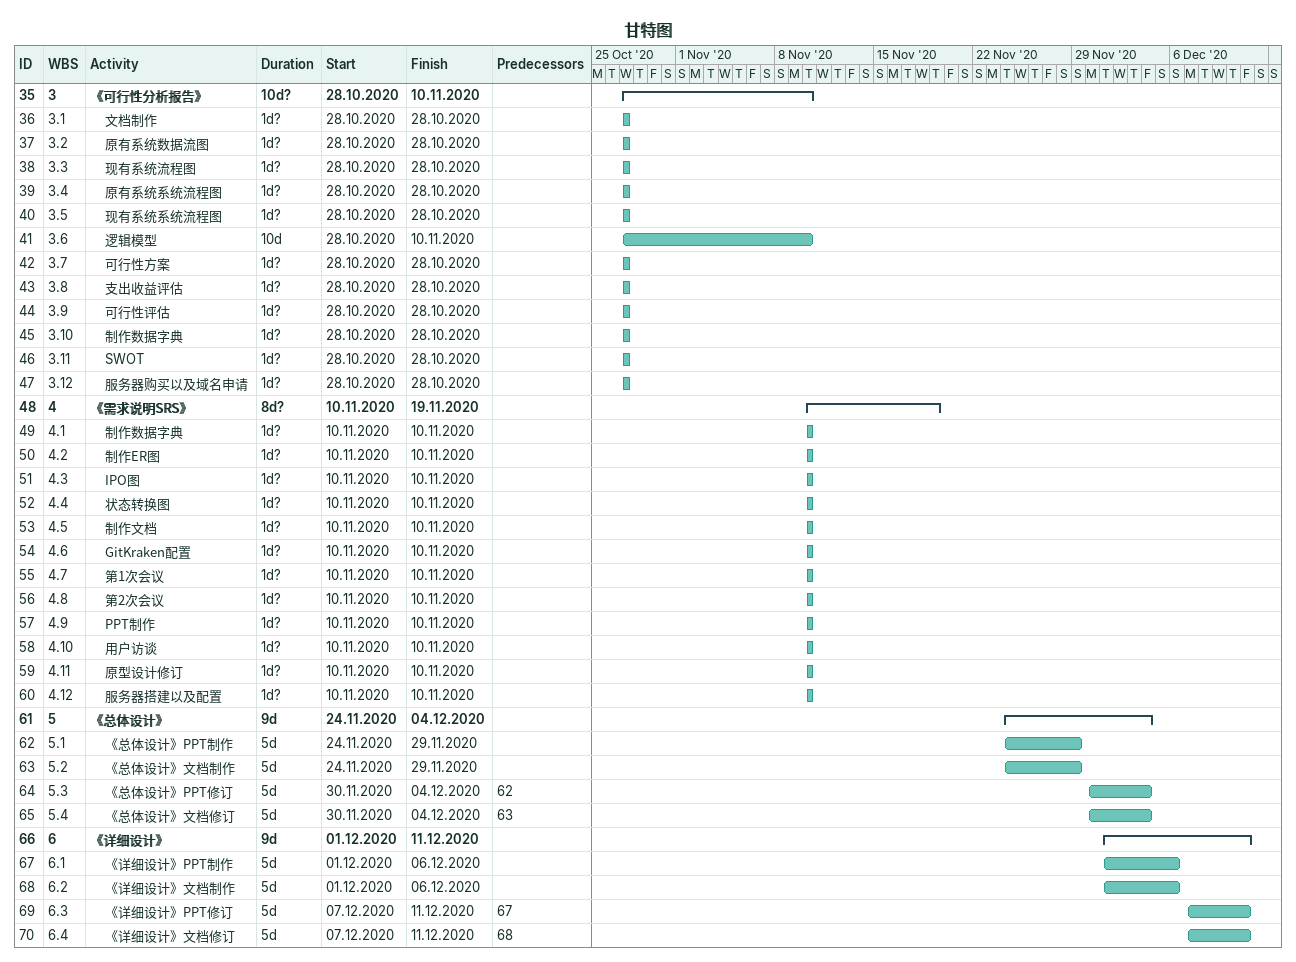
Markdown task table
甘特图

| ID | WBS | Task | Duration | Start | Finish | Predecessors |
|---|---|---|---|---|---|---|
| 35 | 3 | **《可行性分析报告》** | 10d? | 2020-10-28 | 2020-11-10 |  |
| 36 | 3.1 | 文档制作 | 1d? | 2020-10-28 | 2020-10-28 |  |
| 37 | 3.2 | 原有系统数据流图 | 1d? | 2020-10-28 | 2020-10-28 |  |
| 38 | 3.3 | 现有系统流程图 | 1d? | 2020-10-28 | 2020-10-28 |  |
| 39 | 3.4 | 原有系统系统流程图 | 1d? | 2020-10-28 | 2020-10-28 |  |
| 40 | 3.5 | 现有系统系统流程图 | 1d? | 2020-10-28 | 2020-10-28 |  |
| 41 | 3.6 | 逻辑模型 | 10d | 2020-10-28 | 2020-11-10 |  |
| 42 | 3.7 | 可行性方案 | 1d? | 2020-10-28 | 2020-10-28 |  |
| 43 | 3.8 | 支出收益评估 | 1d? | 2020-10-28 | 2020-10-28 |  |
| 44 | 3.9 | 可行性评估 | 1d? | 2020-10-28 | 2020-10-28 |  |
| 45 | 3.10 | 制作数据字典 | 1d? | 2020-10-28 | 2020-10-28 |  |
| 46 | 3.11 | SWOT | 1d? | 2020-10-28 | 2020-10-28 |  |
| 47 | 3.12 | 服务器购买以及域名申请 | 1d? | 2020-10-28 | 2020-10-28 |  |
| 48 | 4 | **《需求说明SRS》** | 8d? | 2020-11-10 | 2020-11-19 |  |
| 49 | 4.1 | 制作数据字典 | 1d? | 2020-11-10 | 2020-11-10 |  |
| 50 | 4.2 | 制作ER图 | 1d? | 2020-11-10 | 2020-11-10 |  |
| 51 | 4.3 | IPO图 | 1d? | 2020-11-10 | 2020-11-10 |  |
| 52 | 4.4 | 状态转换图 | 1d? | 2020-11-10 | 2020-11-10 |  |
| 53 | 4.5 | 制作文档 | 1d? | 2020-11-10 | 2020-11-10 |  |
| 54 | 4.6 | GitKraken配置 | 1d? | 2020-11-10 | 2020-11-10 |  |
| 55 | 4.7 | 第1次会议 | 1d? | 2020-11-10 | 2020-11-10 |  |
| 56 | 4.8 | 第2次会议 | 1d? | 2020-11-10 | 2020-11-10 |  |
| 57 | 4.9 | PPT制作 | 1d? | 2020-11-10 | 2020-11-10 |  |
| 58 | 4.10 | 用户访谈 | 1d? | 2020-11-10 | 2020-11-10 |  |
| 59 | 4.11 | 原型设计修订 | 1d? | 2020-11-10 | 2020-11-10 |  |
| 60 | 4.12 | 服务器搭建以及配置 | 1d? | 2020-11-10 | 2020-11-10 |  |
| 61 | 5 | **《总体设计》** | 9d | 2020-11-24 | 2020-12-04 |  |
| 62 | 5.1 | 《总体设计》PPT制作 | 5d | 2020-11-24 | 2020-11-29 |  |
| 63 | 5.2 | 《总体设计》文档制作 | 5d | 2020-11-24 | 2020-11-29 |  |
| 64 | 5.3 | 《总体设计》PPT修订 | 5d | 2020-11-30 | 2020-12-04 | 62 |
| 65 | 5.4 | 《总体设计》文档修订 | 5d | 2020-11-30 | 2020-12-04 | 63 |
| 66 | 6 | **《详细设计》** | 9d | 2020-12-01 | 2020-12-11 |  |
| 67 | 6.1 | 《详细设计》PPT制作 | 5d | 2020-12-01 | 2020-12-06 |  |
| 68 | 6.2 | 《详细设计》文档制作 | 5d | 2020-12-01 | 2020-12-06 |  |
| 69 | 6.3 | 《详细设计》PPT修订 | 5d | 2020-12-07 | 2020-12-11 | 67 |
| 70 | 6.4 | 《详细设计》文档修订 | 5d | 2020-12-07 | 2020-12-11 | 68 |
